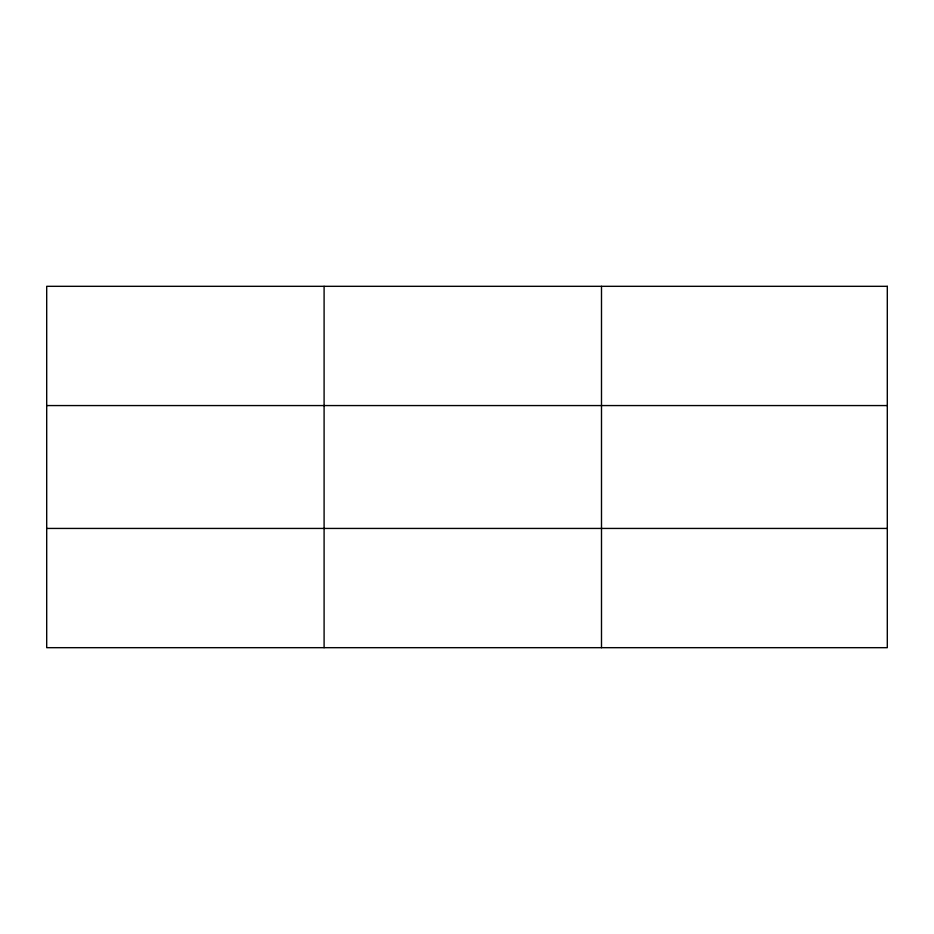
<?xml version="1.0" encoding="UTF-8"?>
<svg xmlns="http://www.w3.org/2000/svg" width="934" height="934" viewBox="0 0 934 934"><rect width="100%" height="100%" fill="white"/><g stroke="black" fill="none" stroke-linecap="round" stroke-linejoin="round"><path stroke-width="1.4" d="M324.098 286.318L324.098 647.682M601.496 286.318L601.496 647.682M46.7 405.566L887.3 405.566M46.7 528.434L887.3 528.434M887.3 286.318L887.3 647.682L46.7 647.682L46.7 286.318L887.3 286.318"/></g></svg>
